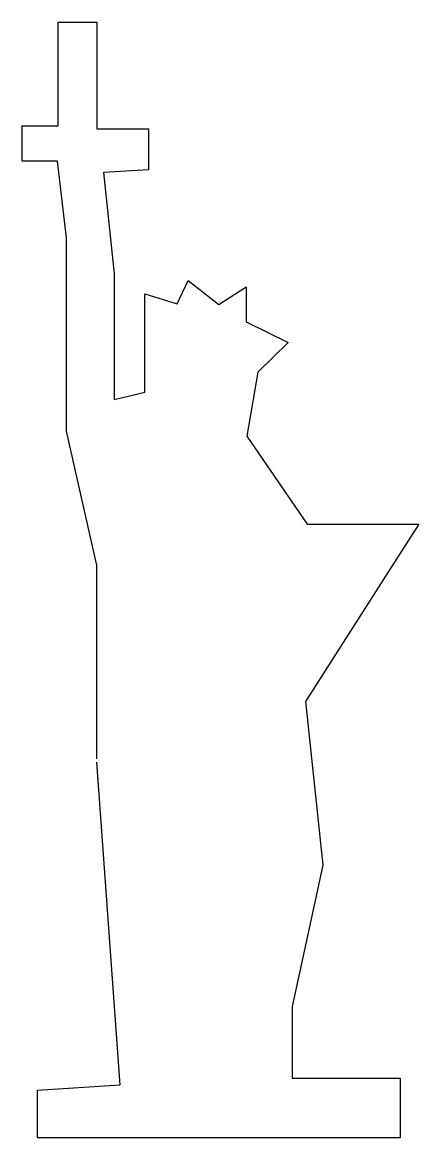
# Model space of a CAD drawing. Header units: millimetres. Extents: x 45284.4 to 45298, y 131472.2 to 131510.7.
import ezdxf

# ---------------------------------------------------------------- set-up
doc = ezdxf.new("R2010")
doc.units = ezdxf.units.MM

msp = doc.modelspace()

# ---------------------------------------------------------------- linework, layer by layer
for p, q in [((45285.589, 131507.146), (45285.589, 131510.72)), ((45285.589, 131510.72), (45286.925, 131510.72)), ((45286.925, 131510.72), (45286.925, 131507.048)), ((45284.356, 131505.925), (45284.356, 131507.146)), ((45284.356, 131507.146), (45285.589, 131507.146)), ((45286.925, 131507.048), (45288.713, 131507.048)), ((45288.713, 131507.048), (45288.713, 131505.636)), ((45285.569, 131505.925), (45284.356, 131505.925)), ((45285.877, 131503.282), (45285.569, 131505.925)), ((45288.713, 131505.636), (45287.156, 131505.541)), ((45287.156, 131505.541), (45287.523, 131502.041)), ((45285.877, 131496.613), (45285.877, 131503.282)), ((45287.523, 131502.041), (45287.523, 131497.71)), ((45289.697, 131501.003), (45290.082, 131501.81)), ((45290.082, 131501.81), (45291.14, 131500.983)), ((45291.14, 131500.983), (45292.083, 131501.599)), ((45292.083, 131501.599), (45292.083, 131500.387)), ((45288.581, 131497.964), (45288.581, 131501.349)), ((45288.581, 131501.349), (45289.697, 131501.003)), ((45292.083, 131500.387), (45293.526, 131499.675)), ((45293.526, 131499.675), (45292.487, 131498.656)), ((45292.487, 131498.656), (45292.103, 131496.444)), ((45287.523, 131497.71), (45288.581, 131497.964)), ((45286.916, 131492.037), (45285.877, 131496.613)), ((45292.103, 131496.444), (45294.18, 131493.406)), ((45294.18, 131493.406), (45298.033, 131493.406)), ((45298.033, 131493.406), (45296.99, 131491.771)), ((45286.916, 131492.037), (45286.916, 131486.388)), ((45296.99, 131491.771), (45294.132, 131487.294)), ((45294.132, 131487.294), (45294.722, 131481.646)), ((45286.916, 131486.388), (45286.916, 131485.313)), ((45286.916, 131485.198), (45287.718, 131474.066)), ((45294.722, 131481.646), (45293.666, 131476.774)), ((45293.666, 131476.774), (45293.666, 131474.292)), ((45293.666, 131474.292), (45297.392, 131474.292)), ((45297.392, 131474.292), (45297.392, 131472.244)), ((45284.879, 131473.889), (45287.718, 131474.066)), ((45284.879, 131472.244), (45284.879, 131473.889)), ((45297.392, 131472.244), (45284.879, 131472.244))]:
    msp.add_line(p, q)

doc.saveas('drawing.dxf')
